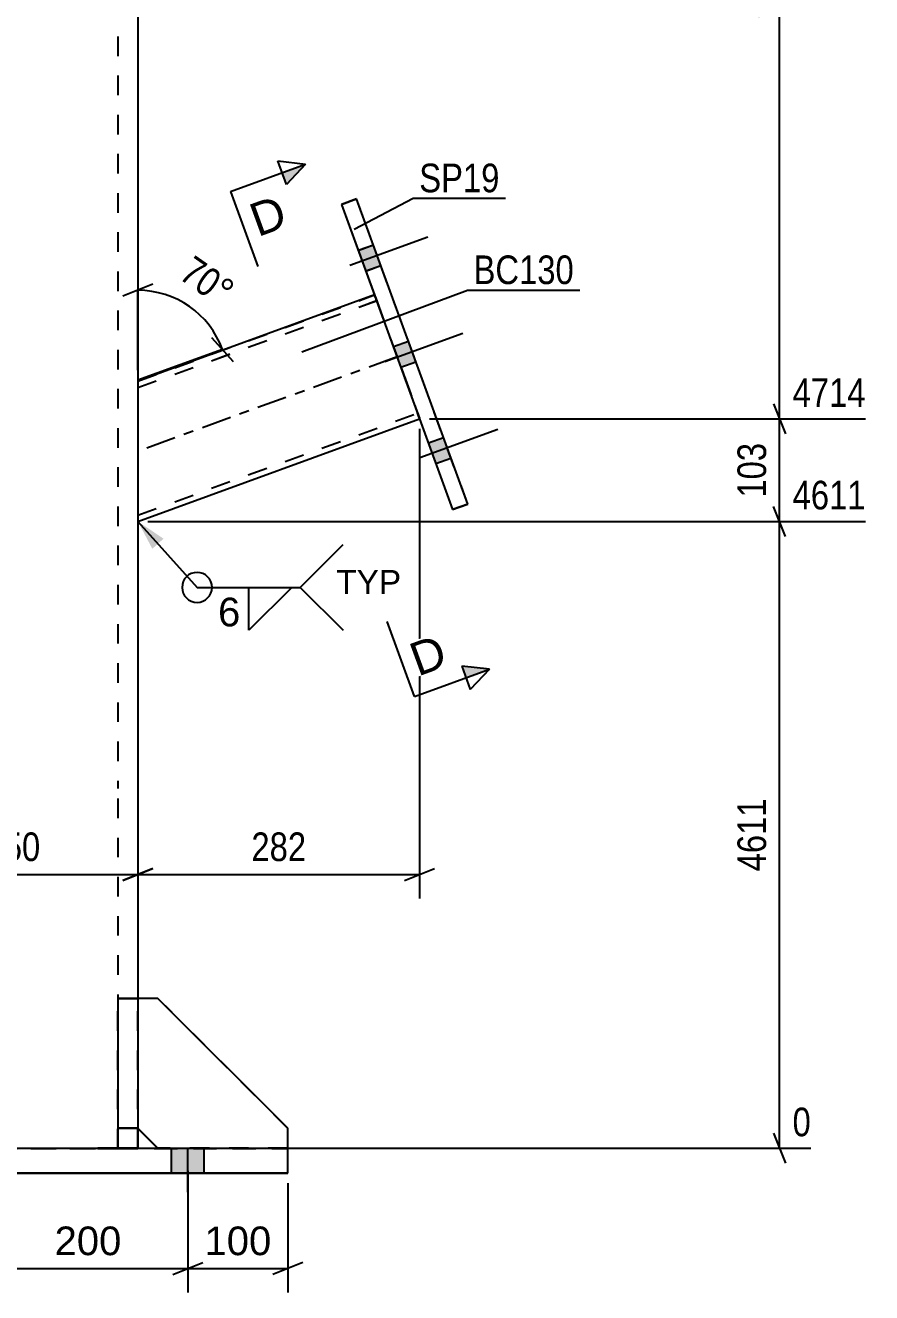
# Model space of a CAD drawing. Header units: millimetres. Extents: x -135 to 459, y -180 to 240.
# Drawn here: x 227.5 to 312.2, y -14.1 to 112.8 of the extents above; entities that cross this region are included whole.
import ezdxf

# ---------------------------------------------------------------- set-up
doc = ezdxf.new("R2010")
doc.units = ezdxf.units.MM
doc.linetypes.add('DXK_LINE_DOT2', pattern=[3.9198, 1.9599, -1.9599])
doc.linetypes.add('DXK_LINE_DOT3', pattern=[5.9187, 2.979, -0.9799, 0.9799, -0.9799])
doc.styles.add('Arial', font='ARIAL.TTF', dxfattribs={"height": 0.2})
doc.styles.add('Arial Narrow', font='ARIALN.TTF', dxfattribs={"height": 0.2})

# ---------------------------------------------------------------- blocks, each defined once
blk = doc.blocks.new('Bolt-284869733-2533 - 2499')
at = {"linetype": 'Continuous'}
for points in [[(182.11, -2.1), (185.41, -2.1), (185.41, 0.4), (182.11, 0.4)], [(182.11, -2.1), (185.41, -2.1), (185.41, 0.4), (182.11, 0.4)], [(182.11, -2.11), (185.41, -2.11), (185.41, 0.39), (182.11, 0.39)], [(182.11, -2.11), (185.41, -2.11), (185.41, 0.39), (182.11, 0.39)], [(202.11, -2.1), (205.41, -2.1), (205.41, 0.4), (202.11, 0.4)], [(202.11, -2.11), (205.41, -2.11), (205.41, 0.39), (202.11, 0.39)], [(222.11, -2.1), (225.41, -2.1), (225.41, 0.4), (222.11, 0.4)], [(222.11, -2.11), (225.41, -2.11), (225.41, 0.39), (222.11, 0.39)], [(242.11, -2.1), (245.41, -2.1), (245.41, 0.4), (242.11, 0.4)], [(242.11, -2.1), (245.41, -2.1), (245.41, 0.4), (242.11, 0.4)], [(242.11, -2.11), (245.41, -2.11), (245.41, 0.39), (242.11, 0.39)], [(242.11, -2.11), (245.41, -2.11), (245.41, 0.39), (242.11, 0.39)]]:
    blk.add_hatch(color=1, dxfattribs=at).paths.add_polyline_path(points)
at = {"color": 1, "linetype": 'Continuous'}
for p, q in [((182.11, -2.1), (182.11, 0.4)), ((182.11, -2.1), (182.11, 0.4)), ((182.11, -2.11), (182.11, 0.39)), ((182.11, -2.11), (182.11, 0.39)), ((183.76, -4), (183.76, 0.4)), ((183.76, -4), (183.76, 0.4)), ((183.76, -4.01), (183.76, 0.39)), ((183.76, -4.01), (183.76, 0.39)), ((185.41, -2.1), (185.41, 0.4)), ((185.41, -2.1), (185.41, 0.4)), ((185.41, -2.11), (185.41, 0.39)), ((185.41, -2.11), (185.41, 0.39)), ((202.11, -2.1), (202.11, 0.4)), ((202.11, -2.11), (202.11, 0.39)), ((203.76, -4), (203.76, 0.4)), ((203.76, -4.01), (203.76, 0.39)), ((205.41, -2.1), (205.41, 0.4)), ((205.41, -2.11), (205.41, 0.39)), ((222.11, -2.1), (222.11, 0.4)), ((222.11, -2.11), (222.11, 0.39)), ((223.76, -4), (223.76, 0.4)), ((223.76, -4.01), (223.76, 0.39)), ((225.41, -2.1), (225.41, 0.4)), ((225.41, -2.11), (225.41, 0.39)), ((242.11, -2.1), (242.11, 0.4)), ((242.11, -2.1), (242.11, 0.4)), ((242.11, -2.11), (242.11, 0.39)), ((242.11, -2.11), (242.11, 0.39)), ((243.76, -4), (243.76, 0.4)), ((243.76, -4), (243.76, 0.4)), ((243.76, -4.01), (243.76, 0.39)), ((243.76, -4.01), (243.76, 0.39)), ((245.41, -2.1), (245.41, 0.4)), ((245.41, -2.1), (245.41, 0.4)), ((245.41, -2.11), (245.41, 0.39)), ((245.41, -2.11), (245.41, 0.39))]:
    blk.add_line(p, q, dxfattribs=at)
blk = doc.blocks.new('Bolt-284869733-2534 - 2499')
at = {"linetype": 'Continuous'}
for points in [[(260.81, 90.25), (261.57, 88.18), (263.07, 88.73), (262.32, 90.8)], [(260.81, 90.25), (261.57, 88.19), (263.07, 88.73), (262.32, 90.8)], [(260.81, 90.26), (261.57, 88.19), (263.07, 88.74), (262.32, 90.8)], [(264.32, 80.62), (265.07, 78.56), (266.58, 79.1), (265.82, 81.17)], [(264.32, 80.62), (265.07, 78.55), (266.58, 79.1), (265.82, 81.17)], [(267.83, 70.99), (268.58, 68.92), (270.08, 69.47), (269.33, 71.54)], [(267.83, 70.99), (268.58, 68.92), (270.08, 69.47), (269.33, 71.54)], [(267.83, 70.99), (268.58, 68.92), (270.08, 69.47), (269.33, 71.53)]]:
    blk.add_hatch(color=1, dxfattribs=at).paths.add_polyline_path(points)
at = {"color": 1, "linetype": 'Continuous'}
for p, q in [((259.97, 88.78), (267.77, 91.62)), ((259.97, 88.77), (267.77, 91.61)), ((259.97, 88.77), (267.77, 91.61)), ((260.81, 90.25), (262.32, 90.8)), ((260.81, 90.25), (262.32, 90.8)), ((260.81, 90.26), (262.32, 90.8)), ((261.57, 88.19), (263.07, 88.74)), ((261.57, 88.18), (263.07, 88.73)), ((261.57, 88.19), (263.07, 88.73)), ((263.48, 79.14), (271.27, 81.98)), ((263.48, 79.14), (271.27, 81.98)), ((264.32, 80.62), (265.82, 81.17)), ((264.32, 80.62), (265.82, 81.17)), ((265.07, 78.55), (266.58, 79.1)), ((265.07, 78.56), (266.58, 79.1)), ((266.98, 69.51), (274.78, 72.35)), ((266.98, 69.51), (274.78, 72.35)), ((266.98, 69.51), (274.78, 72.35)), ((267.83, 70.99), (269.33, 71.54)), ((267.83, 70.99), (269.33, 71.54)), ((267.83, 70.99), (269.33, 71.53)), ((268.58, 68.92), (270.08, 69.47)), ((268.58, 68.92), (270.08, 69.47)), ((268.58, 68.92), (270.08, 69.47))]:
    blk.add_line(p, q, dxfattribs=at)
blk = doc.blocks.new('Part-284869733-2554 - 2499')
at = {"color": 7, "linetype": 'DXK_LINE_DOT2'}
for p, q in [((236.76, 115.58), (236.76, 36.4)), ((236.76, 35.4), (236.76, 0.39)), ((238.76, 15.4), (238.76, 0.39)), ((192.76, 0.4), (234.76, 0.4)), ((192.76, 0.4), (234.76, 0.4)), ((192.76, 0.39), (234.76, 0.39)), ((192.76, 0.39), (234.76, 0.39)), ((234.76, 0.4), (235.53, 0.4)), ((236.29, 0.4), (234.76, 0.4)), ((235.53, 0.39), (234.76, 0.39)), ((234.76, 0.39), (236.29, 0.39)), ((235.53, 0.4), (236.18, 0.4)), ((236.18, 0.39), (235.53, 0.39)), ((236.18, 0.4), (236.61, 0.4)), ((236.61, 0.39), (236.18, 0.39)), ((237.59, 0.4), (236.29, 0.4)), ((236.29, 0.39), (237.59, 0.39)), ((236.61, 0.4), (236.76, 0.4)), ((236.76, 0.39), (236.61, 0.39)), ((236.76, 0.39), (236.76, 0.4)), ((238.46, 0.4), (237.59, 0.4)), ((237.59, 0.39), (238.46, 0.39)), ((238.76, 0.4), (238.46, 0.4)), ((238.46, 0.39), (238.76, 0.39)), ((238.76, 0.39), (238.76, 0.4))]:
    blk.add_line(p, q, dxfattribs=at)
at = {"color": 2, "linetype": 'Continuous'}
for p, q in [((238.76, 115.58), (238.76, 36.4)), ((238.76, 35.4), (238.76, 15.4))]:
    blk.add_line(p, q, dxfattribs=at)
blk = doc.blocks.new('Part-284869733-2569 - 2499')
at = {"color": 2, "linetype": 'Continuous'}
for p, q in [((173.76, -2.11), (173.76, 0.4)), ((173.76, 0.4), (253.76, 0.4)), ((253.76, -2.11), (253.76, 0.4)), ((173.76, -2.1), (173.76, -2.11)), ((253.76, -2.1), (173.76, -2.1)), ((173.76, -2.11), (253.76, -2.11)), ((253.76, -2.1), (253.76, -2.11))]:
    blk.add_line(p, q, dxfattribs=at)
at = {"color": 7, "linetype": 'DXK_LINE_DOT2'}
blk.add_line((173.76, 0.39), (253.76, 0.39), dxfattribs=at)
blk = doc.blocks.new('Part-284869733-2572 - 2499')
at = {"color": 7, "linetype": 'DXK_LINE_DOT2'}
for p, q in [((236.76, 0.39), (236.76, 15.39)), ((238.76, 15.39), (236.76, 15.39)), ((238.76, 15.39), (236.76, 15.39)), ((238.76, 0.39), (238.76, 15.39)), ((238.76, 2.39), (236.76, 2.39)), ((238.76, 2.39), (236.76, 2.39)), ((236.76, 0.39), (236.76, 0.39)), ((236.76, 0.39), (238.76, 0.39)), ((236.76, 0.39), (238.76, 0.39)), ((238.76, 0.39), (238.76, 0.39))]:
    blk.add_line(p, q, dxfattribs=at)
blk = doc.blocks.new('Part-284869733-2573 - 2499')
at = {"color": 7, "linetype": 'DXK_LINE_DOT2'}
for p, q in [((240.76, 15.39), (238.76, 15.39)), ((238.76, 15.39), (238.76, 2.39)), ((240.76, 15.39), (238.76, 15.39)), ((253.76, 2.39), (240.76, 15.39)), ((240.76, 15.39), (240.76, 15.39)), ((240.76, 15.39), (253.76, 2.39)), ((240.76, 0.39), (238.76, 2.39)), ((253.76, 0.39), (253.76, 2.39)), ((240.76, 0.39), (240.75, 0.4)), ((240.76, 0.39), (253.76, 0.39)), ((240.76, 0.39), (240.76, 0.39)), ((240.76, 0.39), (253.76, 0.39)), ((253.76, 0.39), (253.76, 0.4))]:
    blk.add_line(p, q, dxfattribs=at)
at = {"color": 2, "linetype": 'Continuous'}
blk.add_line((240.75, 0.4), (238.76, 2.39), dxfattribs=at)
blk = doc.blocks.new('Part-284869733-2583 - 2499')
at = {"color": 2, "linetype": 'Continuous'}
for p, q in [((260.64, 95.41), (259.14, 94.86)), ((271.76, 64.87), (260.64, 95.41)), ((259.14, 94.86), (270.25, 64.32)), ((259.14, 94.86), (259.14, 94.85)), ((259.14, 94.85), (259.14, 94.86)), ((259.14, 94.85), (262.44, 85.79)), ((266.95, 73.39), (270.25, 64.31)), ((270.25, 64.32), (271.76, 64.87)), ((271.76, 64.86), (270.25, 64.31)), ((271.76, 64.87), (271.76, 64.86)), ((271.76, 64.86), (271.76, 64.87)), ((270.25, 64.32), (270.25, 64.31))]:
    blk.add_line(p, q, dxfattribs=at)
at = {"color": 7, "linetype": 'DXK_LINE_DOT2'}
for p, q in [((259.14, 94.86), (260.64, 95.4)), ((260.64, 95.4), (260.64, 95.41)), ((271.76, 64.87), (260.64, 95.4)), ((262.44, 85.79), (266.95, 73.39))]:
    blk.add_line(p, q, dxfattribs=at)
blk = doc.blocks.new('Part-284869733-2593 - 2499')
at = {"color": 2, "linetype": 'Continuous'}
for p, q in [((262.44, 85.79), (238.76, 77.17)), ((238.76, 63.13), (266.95, 73.39)), ((238.76, 63.12), (266.95, 73.38))]:
    blk.add_line(p, q, dxfattribs=at)
at = {"color": 7, "linetype": 'DXK_LINE_DOT2'}
for p, q in [((238.76, 77.17), (262.44, 85.79)), ((238.76, 76.53), (262.64, 85.23)), ((238.76, 76.53), (262.64, 85.22)), ((262.44, 85.79), (262.44, 85.79)), ((262.44, 85.79), (262.47, 85.7)), ((262.47, 85.7), (262.44, 85.79)), ((262.47, 85.7), (262.56, 85.46)), ((262.56, 85.46), (262.47, 85.7)), ((262.56, 85.46), (262.69, 85.09)), ((262.64, 85.22), (262.56, 85.46)), ((262.64, 85.22), (262.64, 85.23)), ((262.66, 85.18), (262.64, 85.23)), ((262.64, 85.22), (266.73, 73.99)), ((262.64, 85.22), (262.66, 85.18)), ((262.7, 85.06), (262.66, 85.18)), ((262.66, 85.18), (262.7, 85.06)), ((262.69, 85.09), (266.7, 74.08)), ((262.7, 85.06), (266.69, 74.12)), ((262.7, 85.06), (262.77, 84.88)), ((262.77, 84.88), (266.69, 74.11)), ((238.76, 77.17), (238.76, 63.12)), ((238.76, 63.76), (266.75, 73.95)), ((238.76, 63.76), (266.75, 73.95)), ((266.73, 73.99), (266.69, 74.12)), ((266.69, 74.11), (266.73, 73.99)), ((266.7, 74.08), (266.83, 73.72)), ((266.73, 73.99), (266.75, 73.95)), ((266.75, 73.95), (266.73, 73.99)), ((266.83, 73.71), (266.73, 73.99)), ((266.75, 73.95), (266.75, 73.95)), ((266.83, 73.72), (266.92, 73.47)), ((266.92, 73.47), (266.83, 73.71)), ((266.92, 73.47), (266.95, 73.39)), ((266.95, 73.38), (266.92, 73.47)), ((266.95, 73.38), (266.95, 73.39))]:
    blk.add_line(p, q, dxfattribs=at)
at = {"color": 7, "linetype": 'DXK_LINE_DOT3'}
blk.add_line((264.7, 79.59), (238.76, 70.15), dxfattribs=at)
blk = doc.blocks.new('Part-284869733-2640 - 2499')
at = {"color": 2, "linetype": 'Continuous'}
for p, q in [((236.76, 15.4), (236.76, 15.4)), ((238.76, 15.4), (236.76, 15.4)), ((236.76, 15.4), (236.76, 0.4)), ((238.76, 15.4), (238.76, 15.4)), ((238.76, 15.4), (238.76, 0.4)), ((238.76, 2.4), (236.76, 2.4)), ((236.76, 0.4), (238.76, 0.4))]:
    blk.add_line(p, q, dxfattribs=at)
at = {"color": 7, "linetype": 'DXK_LINE_DOT2'}
for p, q in [((236.76, 15.4), (238.76, 15.4)), ((236.76, 2.4), (238.76, 2.4)), ((236.76, 2.4), (236.76, 0.4)), ((238.76, 2.4), (238.76, 0.4)), ((238.76, 0.4), (236.76, 0.4)), ((236.76, 0.4), (236.76, 0.4)), ((238.76, 0.4), (238.76, 0.4))]:
    blk.add_line(p, q, dxfattribs=at)
blk = doc.blocks.new('Part-284869733-2641 - 2499')
at = {"color": 2, "linetype": 'Continuous'}
for p, q in [((240.76, 15.4), (238.76, 15.4)), ((253.76, 2.4), (240.76, 15.4)), ((240.76, 15.4), (240.76, 15.4)), ((240.76, 0.4), (238.76, 2.4)), ((253.76, 0.4), (253.76, 2.4))]:
    blk.add_line(p, q, dxfattribs=at)
at = {"color": 7, "linetype": 'DXK_LINE_DOT2'}
for p, q in [((238.76, 15.4), (238.76, 2.4)), ((240.76, 15.4), (238.76, 15.4)), ((240.76, 15.4), (253.76, 2.4)), ((240.76, 0.4), (238.76, 2.4)), ((240.76, 0.4), (240.76, 0.4)), ((240.76, 0.4), (253.76, 0.4)), ((240.76, 0.4), (240.76, 0.4)), ((253.76, 0.4), (240.76, 0.4)), ((253.76, 0.4), (253.76, 0.4)), ((253.76, 0.4), (253.76, 0.4)), ((253.76, 0.4), (253.76, 0.4))]:
    blk.add_line(p, q, dxfattribs=at)
blk = doc.blocks.new('StraightDimension-284869733-2667 - 2499')
at = {"color": 7, "linetype": 'Continuous'}
for p, q in [((243.76, -1.86), (243.76, -14.05)), ((253.76, -3.1), (253.76, -14.05)), ((242.26, -12.25), (245.26, -11.05)), ((255.26, -11.05), (252.26, -12.25)), ((243.76, -11.65), (253.76, -11.65))]:
    blk.add_line(p, q, dxfattribs=at)
at = {"color": 0}
blk.add_wipeout([(252.7, -10.9), (252.7, -6.7), (244.83, -6.7), (244.83, -10.9)], dxfattribs=at)
at = {"color": 3, "style": 'Arial'}
blk.add_text('100', height=2.865, dxfattribs=at).set_placement((245.43, -10.3))
blk = doc.blocks.new('StraightDimension-284869733-2673 - 2499')
at = {"color": 7, "linetype": 'Continuous'}
for p, q in [((243.76, -1.86), (243.76, -14.05)), ((223.76, -3.85), (223.76, -14.05)), ((225.26, -11.05), (222.26, -12.25)), ((242.26, -12.25), (245.26, -11.05)), ((223.76, -11.65), (243.76, -11.65))]:
    blk.add_line(p, q, dxfattribs=at)
at = {"color": 0}
blk.add_wipeout([(237.7, -10.9), (237.7, -6.7), (229.83, -6.7), (229.83, -10.9)], dxfattribs=at)
at = {"color": 3, "style": 'Arial'}
blk.add_text('200', height=2.865, dxfattribs=at).set_placement((230.43, -10.3))
blk = doc.blocks.new('AngleDimension-284869733-2745 - 2499')
at = {"color": 7, "linetype": 'Continuous'}
for p, q in [((240.26, 86.86), (237.26, 85.66)), ((238.76, 78.26), (238.76, 86.26)), ((238.76, 86.26), (238.76, 77.26)), ((246.14, 81.54), (248.3, 79.13)), ((247.22, 80.33), (238.76, 77.26))]:
    blk.add_line(p, q, dxfattribs=at)
blk.add_arc((238.76, 77.26), 9, 20, 90, dxfattribs=at)
at = {"color": 0}
blk.add_wipeout([(247.19, 83.66), (249.6, 87.1), (244.31, 90.81), (241.9, 87.37)], dxfattribs=at)
at = {"color": 3, "style": 'Arial Narrow'}
blk.add_text('70°', height=2.863, rotation=-35.002, dxfattribs=at).set_placement((242.74, 87.51))
blk = doc.blocks.new('StraightDimension-284869733-7032 - 2499')
at = {"color": 7, "linetype": 'Continuous'}
for p, q in [((303.56, 159.35), (302.36, 162.35)), ((239.76, 160.85), (311.57, 160.85)), ((302.96, 73.39), (302.96, 160.85)), ((302.36, 74.89), (303.56, 71.89)), ((267.95, 73.39), (311.57, 73.39))]:
    blk.add_line(p, q, dxfattribs=at)
at = {"color": 0}
blk.add_wipeout([(302.21, 121.37), (298.01, 121.37), (298.01, 112.86), (302.21, 112.86)], dxfattribs=at)
at = {"color": 3, "style": 'Arial Narrow'}
blk.add_text('3263', height=2.863, rotation=90.0002, dxfattribs=at).set_placement((301.61, 113.46))
at = {"color": 0, "linetype": 'Continuous'}
blk.add_wipeout([(312.17, 161.45), (312.17, 165.65), (303.66, 165.65), (303.66, 161.45)], dxfattribs=at)
at = {"color": 3, "linetype": 'Continuous', "style": 'Arial Narrow'}
blk.add_text('7977', height=2.863, dxfattribs=at).set_placement((304.26, 162.05))
blk = doc.blocks.new('StraightDimension-284869733-7033 - 2499')
at = {"color": 7, "linetype": 'Continuous'}
for p, q in [((302.36, 74.89), (303.56, 71.89)), ((267.95, 73.39), (311.57, 73.39)), ((302.96, 63.13), (302.96, 73.39)), ((303.56, 61.63), (302.36, 64.63)), ((239.76, 63.13), (311.57, 63.13))]:
    blk.add_line(p, q, dxfattribs=at)
at = {"color": 0, "linetype": 'Continuous'}
blk.add_wipeout([(312.17, 73.99), (312.17, 78.19), (303.66, 78.19), (303.66, 73.99)], dxfattribs=at)
at = {"color": 0}
blk.add_wipeout([(302.21, 71.6), (298.01, 71.6), (298.01, 64.91), (302.21, 64.91)], dxfattribs=at)
at = {"color": 3, "linetype": 'Continuous', "style": 'Arial Narrow'}
blk.add_text('4714', height=2.863, dxfattribs=at).set_placement((304.26, 74.59))
at = {"color": 3, "style": 'Arial Narrow'}
blk.add_text('103', height=2.863, rotation=90.0002, dxfattribs=at).set_placement((301.61, 65.51))
blk = doc.blocks.new('StraightDimension-284869733-7034 - 2499')
at = {"color": 7, "linetype": 'Continuous'}
for p, q in [((303.56, 61.63), (302.36, 64.63)), ((239.76, 63.13), (311.57, 63.13)), ((302.96, 0.4), (302.96, 63.13)), ((302.36, 1.9), (303.56, -1.1)), ((239.76, 0.4), (306.09, 0.4))]:
    blk.add_line(p, q, dxfattribs=at)
at = {"color": 0}
blk.add_wipeout([(302.21, 36.02), (298.01, 36.02), (298.01, 27.51), (302.21, 27.51)], dxfattribs=at)
at = {"color": 3, "style": 'Arial Narrow'}
blk.add_text('4611', height=2.863, rotation=90.0002, dxfattribs=at).set_placement((301.61, 28.11))
at = {"color": 0, "linetype": 'Continuous'}
for points in [[(312.17, 63.73), (312.17, 67.93), (303.66, 67.93), (303.66, 63.73)], [(306.69, 1), (306.69, 5.2), (303.66, 5.2), (303.66, 1)]]:
    blk.add_wipeout(points, dxfattribs=at)
at = {"color": 3, "linetype": 'Continuous', "style": 'Arial Narrow'}
for s, height, p in [('4611', 2.863, (304.26, 64.33)), ('0', 2.86, (304.26, 1.6))]:
    blk.add_text(s, height=height, dxfattribs=at).set_placement(p)
blk = doc.blocks.new('StraightDimension-284869733-7122 - 2499')
at = {"color": 7, "linetype": 'Continuous'}
for p, q in [((266.95, 72.39), (266.95, 25.39)), ((238.76, 62.13), (238.76, 25.39)), ((240.26, 28.39), (237.26, 27.19)), ((265.45, 27.19), (268.45, 28.39)), ((238.76, 27.79), (266.95, 27.79))]:
    blk.add_line(p, q, dxfattribs=at)
at = {"color": 0}
blk.add_wipeout([(256.2, 28.54), (256.2, 32.74), (249.52, 32.74), (249.52, 28.54)], dxfattribs=at)
at = {"color": 3, "style": 'Arial Narrow'}
blk.add_text('282', height=2.863, dxfattribs=at).set_placement((250.12, 29.14))
blk = doc.blocks.new('StraightDimension-284869733-7123 - 2499')
at = {"color": 7, "linetype": 'Continuous'}
for p, q in [((238.76, 62.13), (238.76, 25.39)), ((213.76, 60.22), (213.76, 25.39)), ((215.26, 28.39), (212.26, 27.19)), ((237.26, 27.19), (240.26, 28.39)), ((213.76, 27.79), (238.76, 27.79))]:
    blk.add_line(p, q, dxfattribs=at)
at = {"color": 0}
blk.add_wipeout([(229.61, 28.54), (229.61, 32.74), (222.92, 32.74), (222.92, 28.54)], dxfattribs=at)
at = {"color": 3, "style": 'Arial Narrow'}
blk.add_text('250', height=2.863, dxfattribs=at).set_placement((223.52, 29.14))
blk = doc.blocks.new('SectionMark-284869733-7763 - 2499')
at = {"linetype": 'Continuous'}
for points in [[(253.62, 96.86), (253.19, 98.04), (255.54, 98.89)], [(271.59, 47.48), (271.17, 48.66), (273.94, 48.34)]]:
    blk.add_hatch(color=6, dxfattribs=at).paths.add_polyline_path(points)
at = {"color": 6, "linetype": 'Continuous'}
for p, q in [((253.62, 96.86), (252.77, 99.21)), ((252.77, 99.21), (255.54, 98.89)), ((255.54, 98.89), (253.62, 96.86)), ((273.94, 48.34), (271.17, 48.66)), ((271.17, 48.66), (272.02, 46.31)), ((273.94, 48.34), (272.02, 46.31))]:
    blk.add_line(p, q, dxfattribs=at)
at = {"color": 0, "linetype": 'Continuous'}
for points in [[(253.93, 92.72), (252.73, 96.01), (249.56, 94.85), (250.76, 91.57)], [(269.93, 48.74), (268.74, 52.03), (265.57, 50.88), (266.77, 47.59)]]:
    blk.add_wipeout(points, dxfattribs=at)
at = {"color": 6, "linetype": 'Continuous'}
for p, q in [((248.02, 96.16), (255.54, 98.89)), ((248.02, 96.16), (250.76, 88.64)), ((266.43, 45.6), (263.69, 53.12)), ((266.43, 45.6), (273.94, 48.34))]:
    blk.add_line(p, q, dxfattribs=at)
at = {"color": 3, "linetype": 'Continuous', "style": 'Arial'}
for p in [(250.76, 91.57), (266.77, 47.59)]:
    blk.add_text('D', height=3.34, rotation=20.002, dxfattribs=at).set_placement(p)
blk = doc.blocks.new('Mark-284869733-2589 - 2499')
at = {"color": 0}
blk.add_wipeout([(282.39, 86.88), (282.39, 89.88), (272.34, 89.88), (272.34, 86.88)], dxfattribs=at)
blk.add_wipeout([(282.39, 86.88), (282.39, 89.88), (272.34, 89.88), (272.34, 86.88)], dxfattribs=at)
at = {"color": 30, "linetype": 'Continuous'}
for p, q in [((255.15, 80.11), (271.74, 86.28)), ((271.74, 86.28), (282.99, 86.28))]:
    blk.add_line(p, q, dxfattribs=at)
at = {"color": 3, "style": 'Arial Narrow'}
blk.add_text('BC130', height=2.863, dxfattribs=at).set_placement((272.34, 86.88))
blk = doc.blocks.new('WeldMark-284869733-2944 - 2499')
at = {"linetype": 'Continuous'}
blk.add_hatch(color=30, dxfattribs=at).paths.add_polyline_path([(240.21, 60.39), (238.76, 63.13), (241.33, 61.4)])
at = {"color": 30, "linetype": 'Continuous'}
for p, q in [((238.76, 63.13), (244.68, 56.53)), ((244.68, 56.53), (255.01, 56.53))]:
    blk.add_line(p, q, dxfattribs=at)
at = {"color": 3, "linetype": 'Continuous'}
for p, q in [((255.01, 56.53), (259.29, 60.82)), ((249.86, 56.53), (254.15, 56.53)), ((254.15, 56.53), (249.86, 52.25)), ((249.86, 52.25), (249.86, 56.53)), ((255.01, 56.53), (259.29, 52.25))]:
    blk.add_line(p, q, dxfattribs=at)
blk.add_arc((244.68, 56.53), 1.5, 90, 270, dxfattribs=at)
at = {"color": 0}
blk.add_wipeout([(249.21, 52.43), (249.21, 55.83), (246.58, 55.83), (246.58, 52.43)], dxfattribs=at)
at = {"color": 3, "linetype": 'Continuous'}
blk.add_arc((244.68, 56.53), 1.5, 270, 90, dxfattribs=at)
at = {"color": 3, "style": 'Arial'}
blk.add_text('6', height=2.87, dxfattribs=at).set_placement((246.78, 52.63))
at = {"color": 0, "linetype": 'Continuous'}
blk.add_wipeout([(265.09, 55.88), (265.09, 58.38), (258.61, 58.38), (258.61, 55.88)], dxfattribs=at)
blk.add_wipeout([(265.09, 55.88), (265.09, 58.38), (258.61, 58.38), (258.61, 55.88)], dxfattribs=at)
at = {"color": 3, "linetype": 'Continuous', "style": 'Arial'}
blk.add_text('TYP', height=2.388, dxfattribs=at).set_placement((258.61, 55.88))
blk = doc.blocks.new('Mark-284869733-2579 - 2499')
at = {"color": 0}
blk.add_wipeout([(274.95, 96.07), (274.95, 99.07), (266.91, 99.07), (266.91, 96.07)], dxfattribs=at)
blk.add_wipeout([(274.95, 96.07), (274.95, 99.07), (266.91, 99.07), (266.91, 96.07)], dxfattribs=at)
at = {"color": 30, "linetype": 'Continuous'}
for p, q in [((260.4, 92.36), (266.31, 95.47)), ((266.31, 95.47), (275.55, 95.47))]:
    blk.add_line(p, q, dxfattribs=at)
at = {"color": 3, "style": 'Arial Narrow'}
blk.add_text('SP19', height=2.863, dxfattribs=at).set_placement((266.91, 96.07))

msp = doc.modelspace()

# ---------------------------------------------------------------- block references
for name in ['Part-284869733-2554 - 2499', 'Part-284869733-2583 - 2499', 'Bolt-284869733-2534 - 2499', 'Part-284869733-2593 - 2499', 'Part-284869733-2640 - 2499', 'Part-284869733-2572 - 2499', 'Part-284869733-2641 - 2499', 'Part-284869733-2573 - 2499', 'Part-284869733-2569 - 2499', 'Bolt-284869733-2533 - 2499']:
    msp.add_blockref(name, (0, 0))

# ---------------------------------------------------------------- next in the draw order: block references
for name in ['AngleDimension-284869733-2745 - 2499', 'StraightDimension-284869733-2667 - 2499']:
    msp.add_blockref(name, (0, 0))

# ---------------------------------------------------------------- next in the draw order: block references
for name in ['StraightDimension-284869733-7032 - 2499', 'StraightDimension-284869733-2673 - 2499']:
    msp.add_blockref(name, (0, 0))

# ---------------------------------------------------------------- next in the draw order: block references
msp.add_blockref('StraightDimension-284869733-7033 - 2499', (0, 0))

# ---------------------------------------------------------------- next in the draw order: block references
msp.add_blockref('StraightDimension-284869733-7034 - 2499', (0, 0))

# ---------------------------------------------------------------- next in the draw order: block references
msp.add_blockref('StraightDimension-284869733-7122 - 2499', (0, 0))

# ---------------------------------------------------------------- next in the draw order: block references
for name in ['SectionMark-284869733-7763 - 2499', 'StraightDimension-284869733-7123 - 2499']:
    msp.add_blockref(name, (0, 0))

# ---------------------------------------------------------------- next in the draw order: block references
for name in ['Mark-284869733-2579 - 2499', 'Mark-284869733-2589 - 2499', 'WeldMark-284869733-2944 - 2499']:
    msp.add_blockref(name, (0, 0))

doc.saveas('drawing.dxf')
